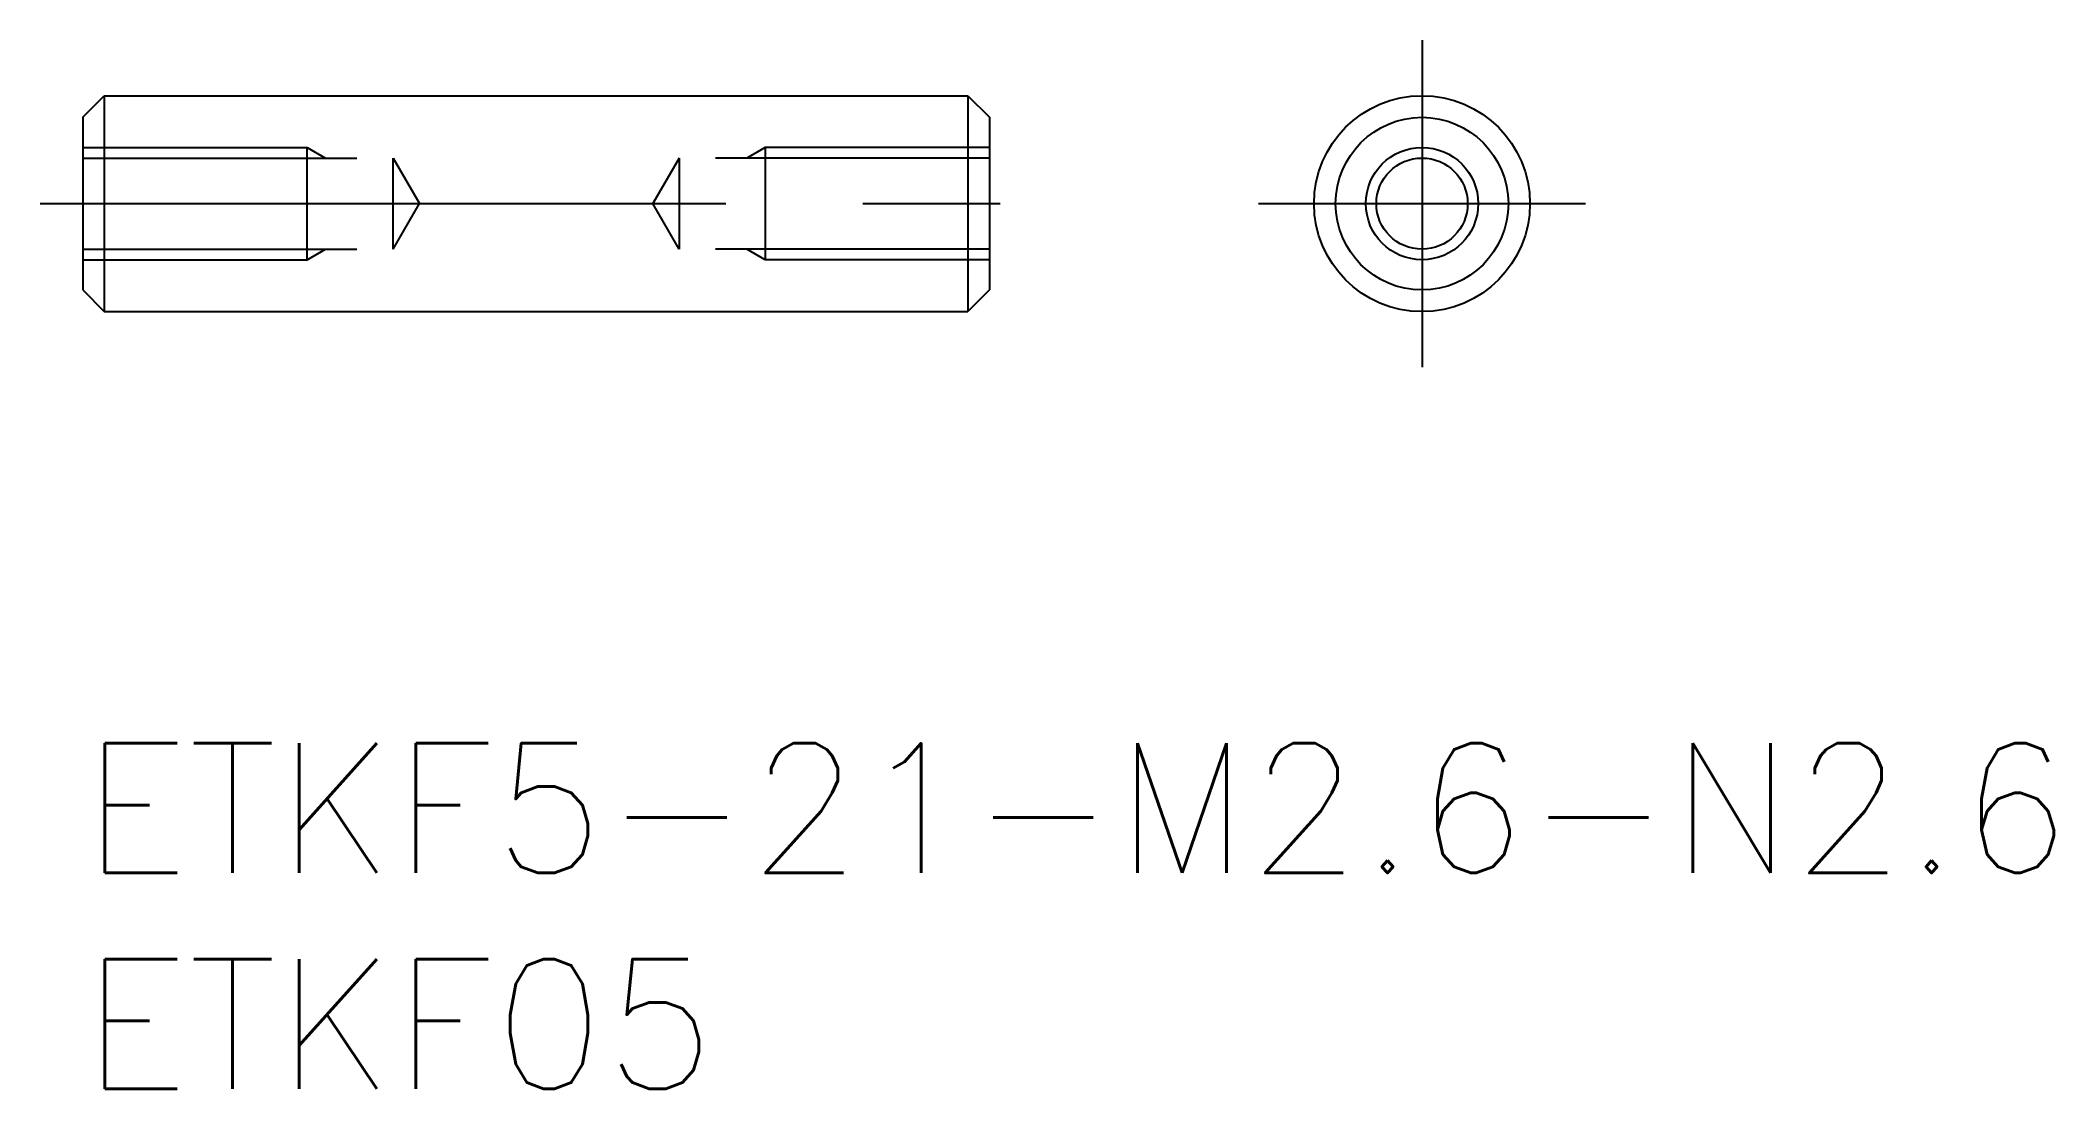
# Model space of a CAD drawing. Extents: x -1 to 45.6, y -8 to 16.3.
import ezdxf

# ---------------------------------------------------------------- set-up
doc = ezdxf.new("R2010")
doc.units = 0
doc.header["$LTSCALE"] = 0.5
doc.linetypes.add('CENTER', pattern=[50.8, 31.75, -6.35, 6.35, -6.35])
doc.linetypes.add('DASHED', pattern=[19.05, 12.7, -6.35])
for name, color, linetype in [('MSM_CENTER', 1, 'CENTER'), ('MSM_CONTINUOUS', 7, 'CONTINUOUS'), ('MSM_DASHED', 4, 'DASHED'), ('MSM_NARROW', 5, 'CONTINUOUS'), ('MSM_PART_NUMBER', 7, 'CONTINUOUS')]:
    doc.layers.add(name, color=color, linetype=linetype)
doc.styles.get("Standard").update_dxf_attribs({"font": 'txt.shx', "height": 1, "bigfont": 'bigfont.shx'})

# ---------------------------------------------------------------- blocks, each defined once
blk = doc.blocks.new('*U10')
at = {"layer": 'MSM_PART_NUMBER'}
blk.add_text('ETKF5-21-M2.6-N2.6', height=3, dxfattribs=at).set_placement((0, -3))
blk = doc.blocks.new('*U11')
at = {"layer": 'MSM_PART_NUMBER'}
blk.add_text('ETKF05', height=3, dxfattribs=at).set_placement((0, -8))

msp = doc.modelspace()

# ---------------------------------------------------------------- linework, layer by layer
at = {"layer": 'MSM_CENTER'}
for p, q in [((31.014, 16.284), (31.014, 8.716)), ((-0.983, 12.5), (21.972, 12.5)), ((27.231, 12.5), (34.798, 12.5))]:
    msp.add_line(p, q, dxfattribs=at)
at = {"layer": 'MSM_CONTINUOUS'}
for p, q in [((0, 14.5), (0.5, 15)), ((0.5, 15), (20.5, 15)), ((0.5, 15), (0.5, 10)), ((20.5, 15), (21, 14.5)), ((20.5, 15), (20.5, 10)), ((0, 14.5), (0, 10.5)), ((21, 14.5), (21, 10.5)), ((0, 10.5), (0.5, 10)), ((21, 10.5), (20.5, 10)), ((0.5, 10), (20.5, 10))]:
    msp.add_line(p, q, dxfattribs=at)
for radius in [2.5, 2, 1.056]:
    msp.add_circle((31.014, 12.5), radius, dxfattribs=at)
at = {"layer": 'MSM_DASHED'}
for p, q in [((0, 13.8), (5.2, 13.8)), ((0, 13.556), (7.19, 13.556)), ((5.2, 11.2), (5.2, 13.8)), ((5.2, 13.8), (5.622, 13.556)), ((7.19, 11.443), (7.19, 13.556)), ((7.19, 13.556), (7.8, 12.5)), ((13.81, 13.556), (13.2, 12.5)), ((21, 13.556), (13.81, 13.556)), ((13.81, 13.556), (13.81, 11.443)), ((15.8, 13.8), (15.378, 13.556)), ((21, 13.8), (15.8, 13.8)), ((15.8, 13.8), (15.8, 11.2)), ((7.19, 11.443), (7.8, 12.5)), ((13.81, 11.443), (13.2, 12.5)), ((0, 11.443), (7.19, 11.443)), ((0, 11.2), (5.2, 11.2)), ((5.2, 11.2), (5.622, 11.443)), ((21, 11.443), (13.81, 11.443)), ((15.8, 11.2), (15.378, 11.443)), ((21, 11.2), (15.8, 11.2))]:
    msp.add_line(p, q, dxfattribs=at)
at = {"layer": 'MSM_NARROW'}
msp.add_circle((31.014, 12.5), 1.3, dxfattribs=at)

# ---------------------------------------------------------------- block references
at = {"layer": 'MSM_CONTINUOUS'}
for name in ['*U10', '*U11']:
    msp.add_blockref(name, (0, 0), dxfattribs=at)

doc.saveas('drawing.dxf')
